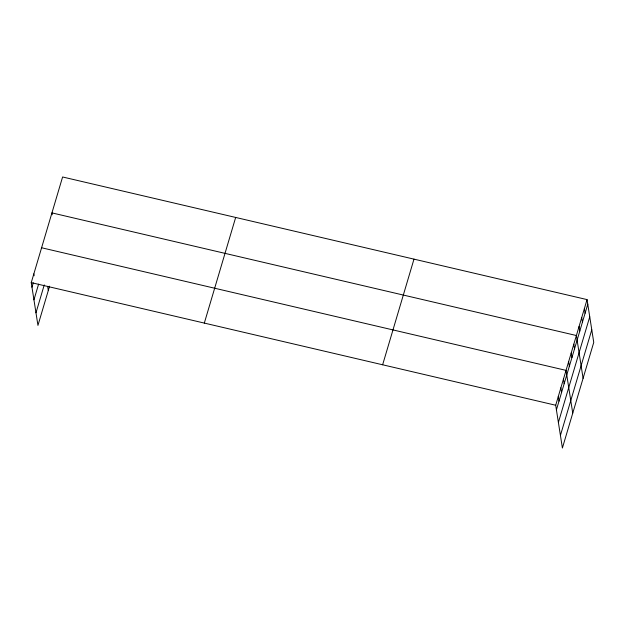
<?xml version="1.0" encoding="UTF-8"?>
<svg xmlns="http://www.w3.org/2000/svg" width="625" height="625" viewBox="0 0 625 625"><rect width="100%" height="100%" fill="white"/><g stroke="black" fill="none" stroke-linecap="round" stroke-linejoin="round"><path stroke-width="0.94" d="M49.586 286.18L37.945 325.398L31.25 282.617L62.602 176.977L587.055 299.602L593.75 342.383L562.398 448.023L555.695 405.25L587.055 299.602M31.969 287.211L33.266 282.852M33.945 299.812L38.602 284.125M35.977 312.797L44.25 284.906M204.32 323.086L235.672 217.438M382.633 364.781L413.984 259.133M556.414 409.844L587.773 304.195M558.391 422.445L589.742 316.797M560.422 435.422L591.773 329.781M41.594 247.758L566.047 370.383L572.742 413.164M31.25 282.617L555.695 405.25M584.383 308.586L585.102 313.18M581.719 317.562L582.438 322.156M579.055 326.539L579.773 331.133M583.086 378.305L576.391 335.523L51.945 212.891L52.234 214.727M573.805 344.234L574.523 348.828M571.219 352.953L571.938 357.547M568.633 361.672L569.352 366.266M563.461 379.102L564.18 383.695M560.867 387.812L561.594 392.406M558.281 396.531L559 401.125M47.641 286.336L48.297 290.531M33.836 273.898L34.125 275.742"/></g></svg>
